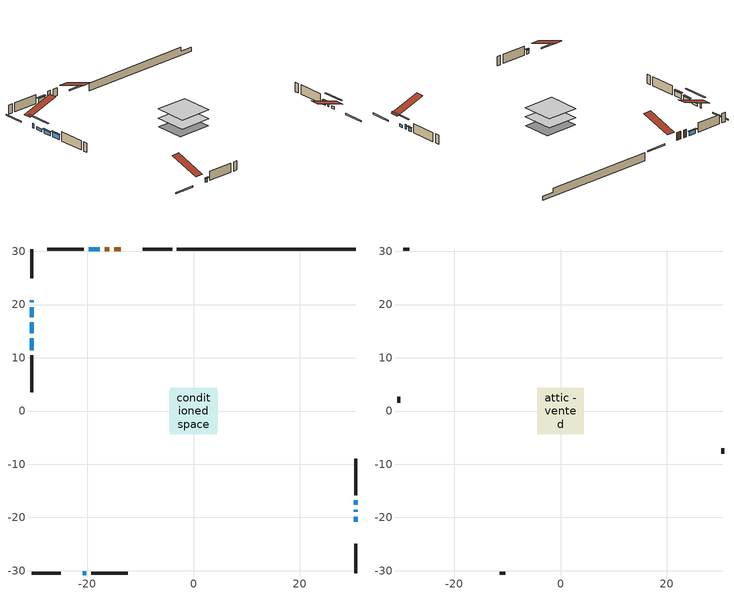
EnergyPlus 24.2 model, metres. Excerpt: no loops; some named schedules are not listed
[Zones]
conditioned space
 floor adiabatic (AdiabaticFloorConstruction): -4.33,-4.33 -4.33,4.33 4.33,4.33 4.33,-4.33 z0.61
 floor foundation (Slab1 construction): -4.57,-3.81 -4.57,3.81 4.57,3.81 4.57,-3.81 z-1.52
 wall outside (RimJoist1 construction): -4.03,30.43 -9.56,30.43 / -30.43,-30.43 -24.89,-30.43 / -30.43,30.43 -30.43,24.89 / 30.43,-30.43 30.43,-24.89 z0.61:0.91
 wall outside (AdiabaticWallConstruction 1): -13.64,30.43 -14.93,30.43 / -15.86,30.43 -16.68,30.43 z0.61:2.64
 wall outside (AdiabaticWallConstruction): -30.43,20.82 -30.43,20.4 / 30.43,-18.95 30.43,-18.5 z0.61:1.83; 30.43,-20.82 30.43,-19.87 / -30.43,19.48 -30.43,17.6 z0.61:1.27; 30.43,-17.58 30.43,-16.76 z0.61:1.58; -17.61,30.43 -19.7,30.43 / -20.82,-30.43 -20.18,-30.43 / -30.43,16.67 -30.43,14.58 z0.61:1.6; -30.43,13.65 -30.43,11.37 z0.61:2.03
 wall outside (Wall1 construction): -20.63,30.43 -27.51,30.43 / -19.25,-30.43 -12.37,-30.43 / -30.43,10.44 -30.43,3.56 / 30.43,-15.83 30.43,-8.95 z0.61:3.05
 wall foundation (FoundationWall1 construction): -3.1,30.43,-1.52 -3.1,30.43,0.61 27.07,30.43,0.61 27.07,30.43,-0.45 30.43,30.43,-0.45 30.43,30.43,-1.52
 window (WindowConstruction 5): -30.43,20.81 -30.43,20.4 z0.61:1.83
 window (WindowConstruction 7): 30.43,-20.81 30.43,-19.88 z0.61:1.27
 window (WindowConstruction 8): -30.43,19.47 -30.43,17.6 z0.61:1.27
 window (WindowConstruction 6): 30.43,-18.95 30.43,-18.51 z0.61:1.83
 window (WindowConstruction): 30.43,-17.58 30.43,-16.76 z0.61:1.58
 window (WindowConstruction 1): -17.61,30.43 -19.7,30.43 z0.61:1.6
 window (WindowConstruction 2): -20.81,-30.43 -20.18,-30.43 z0.61:1.6
 window (WindowConstruction 3): -30.43,16.67 -30.43,14.58 z0.61:1.6
 window (WindowConstruction 4): -30.43,13.65 -30.43,11.37 z0.61:2.03
 door (Door): -13.64,30.43 -14.93,30.43 z0.61:2.64
 door (Door 1): -15.86,30.43 -16.68,30.43 z0.61:2.64
 ceiling adiabatic (AdiabaticFloorConstruction): 4.33,-4.33 4.33,4.33 -4.33,4.33 -4.33,-4.33 z0.61
attic - vented
 floor to conditioned space (Floor1 construction Reversed): -4.33,-4.33 -4.33,4.33 4.33,4.33 4.33,-4.33 z3.05
 wall outside (Wall2 construction): -28.44,30.43 -29.5,30.43 / -11.44,-30.43 -10.38,-30.43 / -30.43,2.63 -30.43,1.57 / 30.43,-8.03 30.43,-6.96 z0.61:3.05
 roof outside (Roof1 construction): -12.72,30.43,3.05 -12.72,22,5.86 -10.49,22,5.86 -10.49,30.43,3.05; -21.74,-30.43,3.05 -21.74,-22,5.86 -23.96,-22,5.86 -23.96,-30.43,3.05; -30.43,21.74,3.05 -22,21.74,5.86 -22,23.96,5.86 -30.43,23.96,3.05; 30.43,-21.74,3.05 22,-21.74,5.86 22,-23.96,5.86 30.43,-23.96,3.05
shading: 30.43,-17.39 30.43,-23.3 30.84,-23.3 30.84,-17.39 z3.76; -30.43,15.11 -30.43,21.96 -30.84,21.96 -30.84,15.11 z3.76; 30.43,-16.56 30.43,-17.78 30.84,-17.78 30.84,-16.56 z1.78; -19.9,30.43 -17.41,30.43 -17.41,30.84 -19.9,30.84 z1.8; -19.98,-30.43 -21.02,-30.43 -21.02,-30.84 -19.98,-30.84 z1.8; -30.43,14.38 -30.43,16.87 -30.84,16.87 -30.84,14.38 z1.8; -30.43,11.17 -30.43,13.85 -30.84,13.85 -30.84,11.17 z2.23
[Building]
Building 1: Terrain=Suburbs
[Site:Location]
Halifax Intl AP_NS: Latitude {deg}=44.88; Longitude {deg}=-63.51; Time Zone {hr}=-4; Elevation {m}=145; Keep Site Location Information=Yes
[Site:GroundTemperature:Shallow]
3.15511, 1.33576, 1.19006, 2.05344, 5.51939, 8.9692, 11.96, 13.8546, 14.0156, 12.4746, 9.56009, 6.2161
[Site:WaterMainsTemperature]
Calculation Method=Schedule; Temperature Schedule=mains temperature schedule
[Material] Roughness=Rough; Thermal Absorptance=0.9
Name | Thickness {m} | Conductivity {W/m-K} | Density {kg/m3} | Specific Heat {J/kg-K} | Solar Absorptance | Visible Absorptance
asphalt or fiberglass shingles | 0.00635 | 0.162714 | 1121.4 | 1465.45 | 0.4 | 0.4
ceiling loosefill ins | 0.0846667 | 0.0480833 | 16.02 | 1046.75 | 0.7 | 0.7
ceiling stud and cavity | 0.1397 | 0.0954719 | 65.682 | 1177.47 | 0.7 | 0.7
concrete 4.0 in. | 0.1016 | 1.803125 | 2242.8 | 837.4 | 0.7 | 0.7
concrete 8.0 in. | 0.2032 | 1.803125 | 2242.8 | 837.4 | 0.7 | 0.7
door material | 0.04445 | 0.0451087 | 512.64 | 1214.23 | 0.7 | 0.7
door material 1 | 0.04445 | 0.053851 | 512.64 | 1214.23 | 0.7 | 0.7
floor covering | 0.0127 | 0.0433444 | 54.468 | 1339.84 | 0.6 | 0.6
floor rigid ins; wall rigid ins | 0.512978 | 0.029427 | 32.04 | 1214.23 | 0.7 | 0.7
floor stud and cavity | 0.1397 | 1.75129 | 37.0049 | 1207.88 | 0.7 | 0.7
furniture material conditioned space 1 | 0.1524 | 0.115458 | 640.8 | 1214.23 | 0.6 | 0.6
gypsum board | 0.0127 | 0.160291 | 801 | 837.4 | 0.6 | 0.6
osb sheathing 0.5 in. | 0.0127 | 0.115458 | 512.64 | 1214.23 | 0.7 | 0.7
osb sheathing 0.75 in. | 0.01905 | 0.115458 | 512.64 | 1214.23 | 0.7 | 0.7
rim joist stud and cavity | 0.0508 | 0.126838 | 50.32683 | 1063.81 | 0.6 | 0.6
wall stud and cavity | 0.1397 | 0.0862374 | 139.0536 | 1170.24 | 0.7 | 0.7
wall stud and cavity 1 | 0.0889 | 6.9971 | 50.32683 | 1063.81 | 0.6 | 0.6
wall stud and cavity 2 | 0.0889 | 0.380278 | 52.3479 | 1209.89 | 0.7 | 0.7
wall stud and cavity 3 | 0.0889 | 0.391764 | 83.0341 | 1211.67 | 0.7 | 0.7
wood siding | 0.0254 | 0.102417 | 544.68 | 1172.36 | 0.4 | 0.4
wood siding 1 | 0.00254 | 0.102417 | 544.68 | 1172.36 | 0.4 | 0.4
wood siding 2; wood siding 3; wood siding 4 | 0.0254 | 0.102417 | 544.68 | 1172.36 | 0.7 | 0.7
[WindowMaterial:SimpleGlazingSystem]
Name | U-Factor {W/m2-K} | Solar Heat Gain Coefficient
WindowMaterial | 2.77314 | 0.5
WindowMaterial 1 | 2.77825 | 0.53
WindowMaterial 2 | 2.76689 | 0.48
WindowMaterial 3 | 2.78903 | 0.69
WindowMaterial 4 | 2.99003 | 0.6
WindowMaterial 5 | 3.1212 | 0.46
WindowMaterial 6 | 3.03319 | 0.48
[Construction]
AdiabaticFloorConstruction: floor stud and cavity, floor rigid ins, osb sheathing 0.75 in., floor covering
AdiabaticWallConstruction: wood siding 3, wall rigid ins, wall stud and cavity 2, gypsum board
AdiabaticWallConstruction 1: wood siding 4, wall rigid ins, wall stud and cavity 2, gypsum board
Door: door material
Door 1: door material 1
Floor1 construction Reversed: gypsum board, ceiling stud and cavity, ceiling loosefill ins
FoundationWall1 construction: concrete 8.0 in.
furniture construction conditioned space 1: furniture material conditioned space 1
PartitionWallConstruction: gypsum board, wall stud and cavity 3, gypsum board
RimJoist1 construction: wood siding 2, rim joist stud and cavity
Roof1 construction: asphalt or fiberglass shingles
Slab1 construction: concrete 4.0 in.
Wall1 construction: wood siding, osb sheathing 0.5 in., wall stud and cavity, gypsum board
Wall2 construction: wood siding 1, wall stud and cavity 1
WindowConstruction: WindowMaterial
WindowConstruction 1; WindowConstruction 3: WindowMaterial 1
WindowConstruction 2: WindowMaterial 2
WindowConstruction 4: WindowMaterial 3
WindowConstruction 5: WindowMaterial 4
WindowConstruction 6: WindowMaterial 5
WindowConstruction 7; WindowConstruction 8: WindowMaterial 6
[Zone] Multiplier=1; Part of Total Floor Area=Yes
Name | Volume {m3}
attic - vented | 34.1505
conditioned space | 335
[Space]
Name | Zone | Volume {m3}
attic - vented 1 | attic - vented | 34.1505
conditioned space 1 | conditioned space | 335
[ZoneInfiltration:EffectiveLeakageArea]
infil attic - vented 1: Zone or Space=attic - vented 1; Schedule=Always On Discrete; Effective Air Leakage Area {cm2}=2682.27; Stack Coefficient=0.000364927; Wind Coefficient=1.29069e-05
[ZoneMixing]
whole house fan mix: Zone or Space=attic - vented; Schedule=Always On Continuous; Design Flow Rate Calculation Method=Flow/Zone; Design Flow Rate {m3/s}=0; Source Zone or Space=conditioned space
[SurfaceProperty:ExposedFoundationPerimeter]
Slab1: Exposed Perimeter Calculation Method=TotalExposedPerimeter; Total Exposed Perimeter {m}=33.529
[InternalMass] Zone or ZoneList=conditioned space; Space or SpaceList=conditioned space 1
Name | Construction | Surface Area {m2}
furniture mass conditioned space 1 | furniture construction conditioned space 1 | 57.8399
partition wall mass | PartitionWallConstruction | 144.6
[Lights]
interior lighting: Zone or ZoneList or Space or SpaceList=conditioned space 1; Schedule=interior lighting schedule; Design Level Calculation Method=LightingLevel; Lighting Level {W}=343.2; Return Air Fraction=0; Fraction Radiant=0.6; Fraction Visible=0.2; Fraction Replaceable=1
[People]
occupants: Zone or ZoneList or Space or SpaceList=conditioned space 1; Number of People Schedule=occupants schedule; Number of People Calculation Method=People; Number of People=3; Fraction Radiant=0.314171; Sensible Heat Fraction=0.56303; Activity Level Schedule=occupants activity schedule; Carbon Dioxide Generation Rate {m3/s-W}=0; Enable ASHRAE 55 Comfort Warnings=No; Mean Radiant Temperature Calculation Type=EnclosureAveraged
[ElectricEquipment] Zone or ZoneList or Space or SpaceList=conditioned space 1; Design Level Calculation Method=EquipmentLevel
Name | Schedule | Design Level {W} | Fraction Latent | Fraction Radiant | Fraction Lost
clothes dryer | clothes dryer schedule | 140.772 | 0.015 | 0.081 | 0.85
clothes washer | clothes washer schedule | 32.1985 | 0.03 | 0.162 | 0.7
cooking range | cooking range schedule | 215.147 | 0.08 | 0.432 | 0.2
dishwasher | dishwasher schedule | 66.8632 | 0.3 | 0.18 | 0.4
fridge | fridge schedule | 72.9452 | 0 | 0.6 | 0
mech vent house fan | mech vent house fan schedule | 0 | 0 | 0 | 1
mech vent house fan cfis | mech vent house fan cfis schedule | 0 | 0 | 0 | 0
misc plug loads | misc plug loads schedule | 494.7 | 0.045 | 0.513 | 0.1
whole house fan | Always On Discrete | 0 | 0 | 0 | 1
[OtherEquipment] Zone or ZoneList or Space or SpaceList=conditioned space 1; Design Level Calculation Method=EquipmentLevel
Name | Fuel Type | Schedule | Design Level {W} | Fraction Latent | Fraction Radiant | Fraction Lost
clothes dryer 1 | Electricity | clothes dryer schedule | 0 | 0.015 | 0.081 | 0.85
cooking range 1 | Electricity | cooking range schedule | 0 | 0.08 | 0.432 | 0.2
general water use latent | None | general water use schedule | 62.594 | 1 | 0 | 0
general water use sensible | None | general water use schedule | -61.6891 | 0 | 0.6 | 0
mech vent house fan latent load | None | Always On Discrete | 0 | 1 | 0 | 0
mech vent house fan sensible load | None | Always On Discrete | 0 | 0 | 0 | 0
water heater energy adjustment1 | Electricity | Always On Discrete | 0.01 | 0 | 0 | 1
[ZoneInfiltration:DesignFlowRate] Zone or ZoneList or Space or SpaceList=conditioned space 1; Schedule=Always On Discrete; Design Flow Rate Calculation Method=Flow/Zone; Design Flow Rate {m3/s}=0
infil flow; natural vent flow; whole house fan flow
[AvailabilityManager:Scheduled]
furnace airloop Availability Manager: Schedule=Always On Discrete
[Foundation:Kiva]
Foundation Kiva 1: Initial Indoor Air Temperature {C}=18; Wall Height Above Grade {m}=0.609996; Wall Depth Below Slab {m}=0.2032
[Foundation:Kiva:Settings]
Soil Conductivity {W/m-K}=0.849921; Soil Density {kg/m3}=1842.3; Soil Specific Heat {J/kg-K}=418.7; Ground Solar Absorptivity=0.9; Ground Thermal Absorptivity=0.9; Ground Surface Roughness {m}=0.03; Far-Field Width {m}=40; Deep-Ground Boundary Condition=ZeroFlux; Deep-Ground Depth {m}=40; Minimum Cell Dimension {m}=0.2; Maximum Cell Growth Coefficient=3; Simulation Timestep=Timestep
[Exterior:Lights]
exterior lighting: Schedule=exterior lighting schedule; Design Level {W}=75.6
[EnergyManagementSystem:GlobalVariable]
furnace_airloop_Fan_RTF
infil_program_Qfan
infil_program_Qinf
natural_vent_program_Qnv
natural_vent_program_Qwhf
[EnergyManagementSystem:Sensor]
Name | Output:Variable or Output:Meter Index Key | Output:Variable or Output:Meter
airflow_gain | infil flow | Infiltration Sensible Heat Gain Energy
airflow_gain_1 | natural vent flow | Infiltration Sensible Heat Gain Energy
airflow_gain_2 | whole house fan flow | Infiltration Sensible Heat Gain Energy
airflow_loss | infil flow | Infiltration Sensible Heat Loss Energy
airflow_loss_1 | natural vent flow | Infiltration Sensible Heat Loss Energy
airflow_loss_2 | whole house fan flow | Infiltration Sensible Heat Loss Energy
clg_load_cond |  | Cooling:EnergyTransfer:Zone:CONDITIONED SPACE
clg_sp_s; clg_sp_s_1 | cooling setpoint | Schedule Value
clothes_dryer_exhaust_0_sch_s | clothes dryer exhaust 0 schedule | Schedule Value
cool_season | cooling season schedule | Schedule Value
htg_load_cond |  | Heating:EnergyTransfer:Zone:CONDITIONED SPACE
htg_sp_s; htg_sp_s_1 | heating setpoint | Schedule Value
ig_ee_conv | clothes dryer | Electric Equipment Convective Heating Energy
ig_ee_conv_2 | cooking range | Electric Equipment Convective Heating Energy
ig_ee_conv_4 | fridge | Electric Equipment Convective Heating Energy
ig_ee_conv_5 | misc plug loads | Electric Equipment Convective Heating Energy
ig_ee_conv_6 | whole house fan | Electric Equipment Convective Heating Energy
ig_ee_rad | clothes dryer | Electric Equipment Radiant Heating Energy
ig_ee_rad_2 | cooking range | Electric Equipment Radiant Heating Energy
ig_ee_rad_4 | fridge | Electric Equipment Radiant Heating Energy
ig_ee_rad_5 | misc plug loads | Electric Equipment Radiant Heating Energy
ig_ee_rad_6 | whole house fan | Electric Equipment Radiant Heating Energy
ig_lgt_conv | interior lighting | Lights Convective Heating Energy
ig_lgt_rad | interior lighting | Lights Radiant Heating Energy
ig_lgt_vis | interior lighting | Lights Visible Radiation Heating Energy
ig_oe_conv | clothes dryer 1 | Other Equipment Convective Heating Energy
ig_oe_conv_1 | cooking range 1 | Other Equipment Convective Heating Energy
ig_oe_conv_2 | general water use latent | Other Equipment Convective Heating Energy
ig_oe_conv_3 | general water use sensible | Other Equipment Convective Heating Energy
ig_oe_conv_4 | water heater energy adjustment1 | Other Equipment Convective Heating Energy
ig_oe_rad | clothes dryer 1 | Other Equipment Radiant Heating Energy
ig_oe_rad_1 | cooking range 1 | Other Equipment Radiant Heating Energy
ig_oe_rad_2 | general water use latent | Other Equipment Radiant Heating Energy
ig_oe_rad_3 | general water use sensible | Other Equipment Radiant Heating Energy
ig_oe_rad_4 | water heater energy adjustment1 | Other Equipment Radiant Heating Energy
ig_ppl_conv | occupants | People Convective Heating Energy
ig_ppl_rad | occupants | People Radiant Heating Energy
im_conv | furniture mass conditioned space 1 | Surface Inside Face Convection Heat Gain Energy
im_conv_1 | partition wall mass | Surface Inside Face Convection Heat Gain Energy
im_ig | furniture mass conditioned space 1 | Surface Inside Face Internal Gains Radiation Heat Gain Energy
im_ig_1 | partition wall mass | Surface Inside Face Internal Gains Radiation Heat Gain Energy
im_lgt | furniture mass conditioned space 1 | Surface Inside Face Lights Radiation Heat Gain Energy
im_lgt_1 | partition wall mass | Surface Inside Face Lights Radiation Heat Gain Energy
im_sol | furniture mass conditioned space 1 | Surface Inside Face Solar Radiation Heat Gain Energy
im_sol_1 | partition wall mass | Surface Inside Face Solar Radiation Heat Gain Energy
im_surf | furniture mass conditioned space 1 | Surface Inside Face Net Surface Thermal Radiation Heat Gain Energy
im_surf_1 | partition wall mass | Surface Inside Face Net Surface Thermal Radiation Heat Gain Energy
mv_conv | mech vent house fan | Electric Equipment Convective Heating Energy
mv_conv_1 | mech vent house fan cfis | Electric Equipment Convective Heating Energy
mv_conv_2 | mech vent house fan latent load | Other Equipment Convective Heating Energy
mv_conv_3 | mech vent house fan sensible load | Other Equipment Convective Heating Energy
mv_rad | mech vent house fan | Electric Equipment Radiant Heating Energy
mv_rad_1 | mech vent house fan cfis | Electric Equipment Radiant Heating Energy
mv_rad_2 | mech vent house fan latent load | Other Equipment Radiant Heating Energy
mv_rad_3 | mech vent house fan sensible load | Other Equipment Radiant Heating Energy
natural_vent_s | natural vent schedule | Schedule Value
out_pb_s |  | Site Outdoor Air Barometric Pressure
out_wt_s |  | Site Outdoor Air Humidity Ratio
site_vw_s |  | Site Wind Speed
ss_back_out | Window1 | Surface Window Shortwave from Zone Back Out Window Heat Transfer Rate
ss_back_out_1 | Window10 | Surface Window Shortwave from Zone Back Out Window Heat Transfer Rate
ss_back_out_2 | Window11 | Surface Window Shortwave from Zone Back Out Window Heat Transfer Rate
ss_back_out_3 | Window2 | Surface Window Shortwave from Zone Back Out Window Heat Transfer Rate
ss_back_out_4 | Window3 | Surface Window Shortwave from Zone Back Out Window Heat Transfer Rate
ss_back_out_5 | Window4 | Surface Window Shortwave from Zone Back Out Window Heat Transfer Rate
ss_back_out_6 | Window6 | Surface Window Shortwave from Zone Back Out Window Heat Transfer Rate
ss_back_out_7 | Window7 | Surface Window Shortwave from Zone Back Out Window Heat Transfer Rate
ss_back_out_8 | Window9 | Surface Window Shortwave from Zone Back Out Window Heat Transfer Rate
ss_conv | Door1 | Surface Inside Face Convection Heat Gain Energy
ss_conv_1 | Door3 | Surface Inside Face Convection Heat Gain Energy
ss_conv_10 | Window9 | Surface Inside Face Convection Heat Gain Energy
ss_conv_2 | Window1 | Surface Inside Face Convection Heat Gain Energy
ss_conv_3 | Window10 | Surface Inside Face Convection Heat Gain Energy
ss_conv_4 | Window11 | Surface Inside Face Convection Heat Gain Energy
ss_conv_5 | Window2 | Surface Inside Face Convection Heat Gain Energy
ss_conv_6 | Window3 | Surface Inside Face Convection Heat Gain Energy
ss_conv_7 | Window4 | Surface Inside Face Convection Heat Gain Energy
ss_conv_8 | Window6 | Surface Inside Face Convection Heat Gain Energy
ss_conv_9 | Window7 | Surface Inside Face Convection Heat Gain Energy
ss_ig | Door1 | Surface Inside Face Internal Gains Radiation Heat Gain Energy
ss_ig_1 | Door3 | Surface Inside Face Internal Gains Radiation Heat Gain Energy
ss_ig_10 | Window9 | Surface Inside Face Internal Gains Radiation Heat Gain Energy
ss_ig_2 | Window1 | Surface Inside Face Internal Gains Radiation Heat Gain Energy
ss_ig_3 | Window10 | Surface Inside Face Internal Gains Radiation Heat Gain Energy
ss_ig_4 | Window11 | Surface Inside Face Internal Gains Radiation Heat Gain Energy
ss_ig_5 | Window2 | Surface Inside Face Internal Gains Radiation Heat Gain Energy
ss_ig_6 | Window3 | Surface Inside Face Internal Gains Radiation Heat Gain Energy
ss_ig_7 | Window4 | Surface Inside Face Internal Gains Radiation Heat Gain Energy
ss_ig_8 | Window6 | Surface Inside Face Internal Gains Radiation Heat Gain Energy
ss_ig_9 | Window7 | Surface Inside Face Internal Gains Radiation Heat Gain Energy
ss_lgt | Door1 | Surface Inside Face Lights Radiation Heat Gain Energy
ss_lgt_1 | Door3 | Surface Inside Face Lights Radiation Heat Gain Energy
ss_sol | Door1 | Surface Inside Face Solar Radiation Heat Gain Energy
ss_sol_1 | Door3 | Surface Inside Face Solar Radiation Heat Gain Energy
ss_surf | Door1 | Surface Inside Face Net Surface Thermal Radiation Heat Gain Energy
ss_surf_1 | Door3 | Surface Inside Face Net Surface Thermal Radiation Heat Gain Energy
ss_surf_10 | Window9 | Surface Inside Face Net Surface Thermal Radiation Heat Gain Energy
ss_surf_2 | Window1 | Surface Inside Face Net Surface Thermal Radiation Heat Gain Energy
ss_surf_3 | Window10 | Surface Inside Face Net Surface Thermal Radiation Heat Gain Energy
ss_surf_4 | Window11 | Surface Inside Face Net Surface Thermal Radiation Heat Gain Energy
ss_surf_5 | Window2 | Surface Inside Face Net Surface Thermal Radiation Heat Gain Energy
ss_surf_6 | Window3 | Surface Inside Face Net Surface Thermal Radiation Heat Gain Energy
ss_surf_7 | Window4 | Surface Inside Face Net Surface Thermal Radiation Heat Gain Energy
ss_surf_8 | Window6 | Surface Inside Face Net Surface Thermal Radiation Heat Gain Energy
ss_surf_9 | Window7 | Surface Inside Face Net Surface Thermal Radiation Heat Gain Energy
ss_trans_in | Window1 | Surface Window Transmitted Solar Radiation Rate
ss_trans_in_1 | Window10 | Surface Window Transmitted Solar Radiation Rate
ss_trans_in_2 | Window11 | Surface Window Transmitted Solar Radiation Rate
ss_trans_in_3 | Window2 | Surface Window Transmitted Solar Radiation Rate
ss_trans_in_4 | Window3 | Surface Window Transmitted Solar Radiation Rate
ss_trans_in_5 | Window4 | Surface Window Transmitted Solar Radiation Rate
ss_trans_in_6 | Window6 | Surface Window Transmitted Solar Radiation Rate
ss_trans_in_7 | Window7 | Surface Window Transmitted Solar Radiation Rate
ss_trans_in_8 | Window9 | Surface Window Transmitted Solar Radiation Rate
ss_trans_out | Window1 | Surface Inside Face Initial Transmitted Diffuse Transmitted Out Window Solar Radiation Rate
ss_trans_out_1 | Window10 | Surface Inside Face Initial Transmitted Diffuse Transmitted Out Window Solar Radiation Rate
ss_trans_out_2 | Window11 | Surface Inside Face Initial Transmitted Diffuse Transmitted Out Window Solar Radiation Rate
ss_trans_out_3 | Window2 | Surface Inside Face Initial Transmitted Diffuse Transmitted Out Window Solar Radiation Rate
ss_trans_out_4 | Window3 | Surface Inside Face Initial Transmitted Diffuse Transmitted Out Window Solar Radiation Rate
ss_trans_out_5 | Window4 | Surface Inside Face Initial Transmitted Diffuse Transmitted Out Window Solar Radiation Rate
ss_trans_out_6 | Window6 | Surface Inside Face Initial Transmitted Diffuse Transmitted Out Window Solar Radiation Rate
ss_trans_out_7 | Window7 | Surface Inside Face Initial Transmitted Diffuse Transmitted Out Window Solar Radiation Rate
ss_trans_out_8 | Window9 | Surface Inside Face Initial Transmitted Diffuse Transmitted Out Window Solar Radiation Rate
s_conv | Floor1 | Surface Inside Face Convection Heat Gain Energy
s_conv_1 | FoundationWall1 | Surface Inside Face Convection Heat Gain Energy
s_conv_10 | Wall1:180 | Surface Inside Face Convection Heat Gain Energy
s_conv_11 | Wall1:270 | Surface Inside Face Convection Heat Gain Energy
s_conv_12 | Wall1:90 | Surface Inside Face Convection Heat Gain Energy
s_conv_2 | inferred conditioned ceiling | Surface Inside Face Convection Heat Gain Energy
s_conv_3 | inferred conditioned floor | Surface Inside Face Convection Heat Gain Energy
s_conv_4 | RimJoist1:0 | Surface Inside Face Convection Heat Gain Energy
s_conv_5 | RimJoist1:180 | Surface Inside Face Convection Heat Gain Energy
s_conv_6 | RimJoist1:270 | Surface Inside Face Convection Heat Gain Energy
s_conv_7 | RimJoist1:90 | Surface Inside Face Convection Heat Gain Energy
s_conv_8 | Slab1 | Surface Inside Face Convection Heat Gain Energy
s_conv_9 | Wall1:0 | Surface Inside Face Convection Heat Gain Energy
s_ig | Floor1 | Surface Inside Face Internal Gains Radiation Heat Gain Energy
s_ig_1 | FoundationWall1 | Surface Inside Face Internal Gains Radiation Heat Gain Energy
s_ig_10 | Wall1:180 | Surface Inside Face Internal Gains Radiation Heat Gain Energy
s_ig_11 | Wall1:270 | Surface Inside Face Internal Gains Radiation Heat Gain Energy
s_ig_12 | Wall1:90 | Surface Inside Face Internal Gains Radiation Heat Gain Energy
s_ig_2 | inferred conditioned ceiling | Surface Inside Face Internal Gains Radiation Heat Gain Energy
s_ig_3 | inferred conditioned floor | Surface Inside Face Internal Gains Radiation Heat Gain Energy
s_ig_4 | RimJoist1:0 | Surface Inside Face Internal Gains Radiation Heat Gain Energy
s_ig_5 | RimJoist1:180 | Surface Inside Face Internal Gains Radiation Heat Gain Energy
s_ig_6 | RimJoist1:270 | Surface Inside Face Internal Gains Radiation Heat Gain Energy
s_ig_7 | RimJoist1:90 | Surface Inside Face Internal Gains Radiation Heat Gain Energy
s_ig_8 | Slab1 | Surface Inside Face Internal Gains Radiation Heat Gain Energy
s_ig_9 | Wall1:0 | Surface Inside Face Internal Gains Radiation Heat Gain Energy
s_lgt | Floor1 | Surface Inside Face Lights Radiation Heat Gain Energy
s_lgt_1 | FoundationWall1 | Surface Inside Face Lights Radiation Heat Gain Energy
s_lgt_10 | Wall1:180 | Surface Inside Face Lights Radiation Heat Gain Energy
s_lgt_11 | Wall1:270 | Surface Inside Face Lights Radiation Heat Gain Energy
s_lgt_12 | Wall1:90 | Surface Inside Face Lights Radiation Heat Gain Energy
s_lgt_2 | inferred conditioned ceiling | Surface Inside Face Lights Radiation Heat Gain Energy
s_lgt_3 | inferred conditioned floor | Surface Inside Face Lights Radiation Heat Gain Energy
s_lgt_4 | RimJoist1:0 | Surface Inside Face Lights Radiation Heat Gain Energy
s_lgt_5 | RimJoist1:180 | Surface Inside Face Lights Radiation Heat Gain Energy
s_lgt_6 | RimJoist1:270 | Surface Inside Face Lights Radiation Heat Gain Energy
s_lgt_7 | RimJoist1:90 | Surface Inside Face Lights Radiation Heat Gain Energy
s_lgt_8 | Slab1 | Surface Inside Face Lights Radiation Heat Gain Energy
s_lgt_9 | Wall1:0 | Surface Inside Face Lights Radiation Heat Gain Energy
s_sol | Floor1 | Surface Inside Face Solar Radiation Heat Gain Energy
s_sol_1 | FoundationWall1 | Surface Inside Face Solar Radiation Heat Gain Energy
s_sol_10 | Wall1:180 | Surface Inside Face Solar Radiation Heat Gain Energy
s_sol_11 | Wall1:270 | Surface Inside Face Solar Radiation Heat Gain Energy
s_sol_12 | Wall1:90 | Surface Inside Face Solar Radiation Heat Gain Energy
s_sol_2 | inferred conditioned ceiling | Surface Inside Face Solar Radiation Heat Gain Energy
s_sol_3 | inferred conditioned floor | Surface Inside Face Solar Radiation Heat Gain Energy
s_sol_4 | RimJoist1:0 | Surface Inside Face Solar Radiation Heat Gain Energy
s_sol_5 | RimJoist1:180 | Surface Inside Face Solar Radiation Heat Gain Energy
s_sol_6 | RimJoist1:270 | Surface Inside Face Solar Radiation Heat Gain Energy
s_sol_7 | RimJoist1:90 | Surface Inside Face Solar Radiation Heat Gain Energy
s_sol_8 | Slab1 | Surface Inside Face Solar Radiation Heat Gain Energy
s_sol_9 | Wall1:0 | Surface Inside Face Solar Radiation Heat Gain Energy
s_surf | Floor1 | Surface Inside Face Net Surface Thermal Radiation Heat Gain Energy
s_surf_1 | FoundationWall1 | Surface Inside Face Net Surface Thermal Radiation Heat Gain Energy
